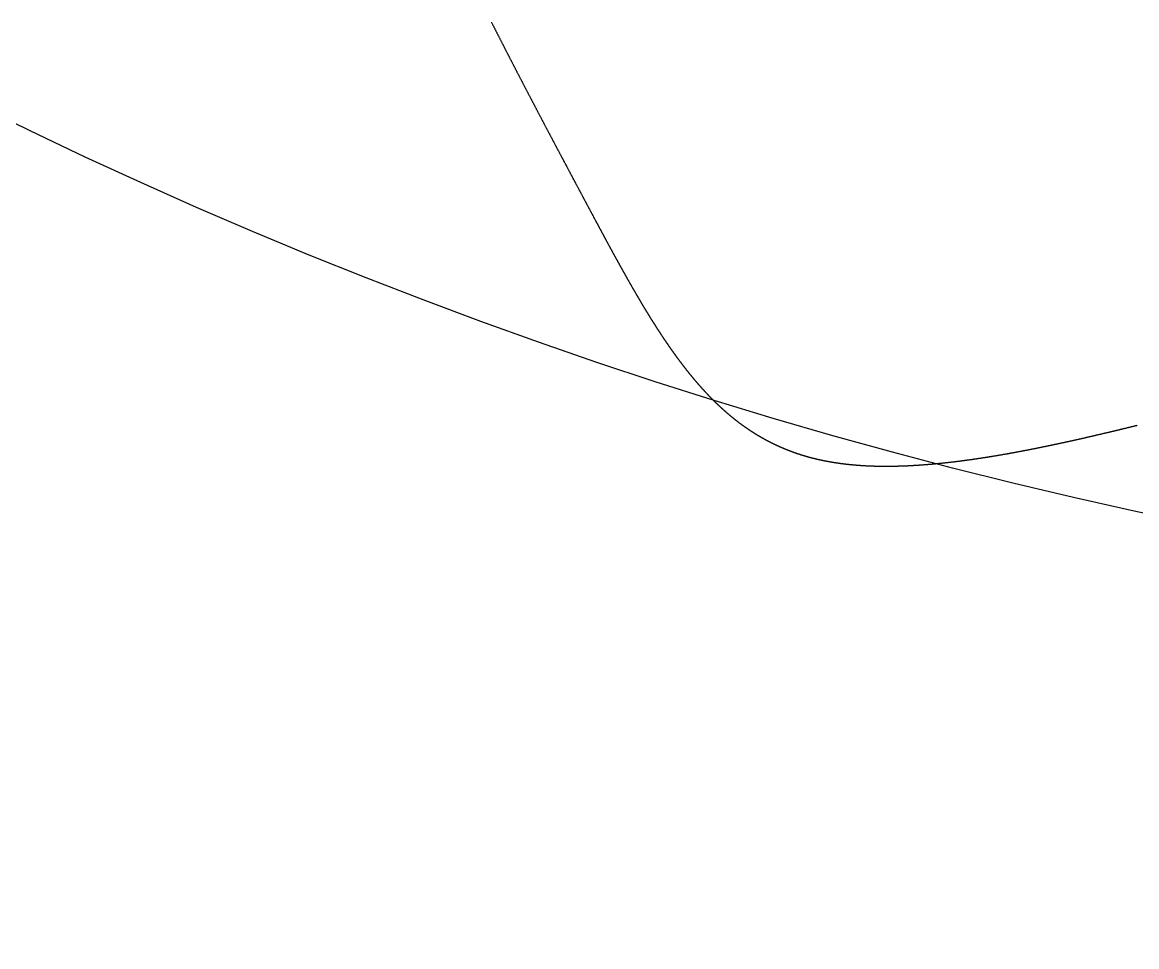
# Model space of a CAD drawing. Header units: millimetres. Extents: x 88 to 97873, y 32 to 55088.
# Drawn here: x 48696.64 to 48699.173, y 4950.111 to 4952.212 of the extents above; entities that cross this region are included whole.
import ezdxf

# ---------------------------------------------------------------- set-up
doc = ezdxf.new("R2010")
doc.units = ezdxf.units.MM
doc.header["$LTSCALE"] = 0.3

msp = doc.modelspace()

# ---------------------------------------------------------------- linework, layer by layer
msp.add_lwpolyline([(48697.7061, 4952.2121), (48697.7067, 4952.2109), (48697.7073, 4952.2098), (48697.7079, 4952.2087), (48697.7084, 4952.2075), (48697.709, 4952.2064), (48697.7096, 4952.2053), (48697.7102, 4952.2041), (48697.7107, 4952.203), (48697.7113, 4952.2019), (48697.7119, 4952.2007), (48697.7124, 4952.1996), (48697.713, 4952.1985), (48697.7136, 4952.1973), (48697.7142, 4952.1962), (48697.7147, 4952.1951), (48697.7153, 4952.194), (48697.7159, 4952.1928), (48697.7165, 4952.1917), (48697.717, 4952.1906), (48697.7176, 4952.1895), (48697.7182, 4952.1883), (48697.7187, 4952.1872), (48697.7193, 4952.1861), (48697.7199, 4952.1849), (48697.7205, 4952.1838), (48697.721, 4952.1827), (48697.7216, 4952.1816), (48697.7222, 4952.1805), (48697.7228, 4952.1793), (48697.7233, 4952.1782), (48697.7239, 4952.1771), (48697.7245, 4952.176), (48697.725, 4952.1748), (48697.7256, 4952.1737), (48697.7262, 4952.1726), (48697.7268, 4952.1715), (48697.7273, 4952.1704), (48697.7279, 4952.1692), (48697.7285, 4952.1681), (48697.7291, 4952.167), (48697.7296, 4952.1659), (48697.7302, 4952.1648), (48697.7308, 4952.1636), (48697.7313, 4952.1625), (48697.7319, 4952.1614), (48697.7325, 4952.1603), (48697.7331, 4952.1592), (48697.7336, 4952.1581), (48697.7342, 4952.157), (48697.7348, 4952.1558), (48697.7353, 4952.1547), (48697.7359, 4952.1536), (48697.7365, 4952.1525), (48697.737, 4952.1514), (48697.7376, 4952.1503), (48697.7382, 4952.1492), (48697.7388, 4952.148), (48697.7393, 4952.1469), (48697.7399, 4952.1458), (48697.7405, 4952.1447), (48697.741, 4952.1436), (48697.7416, 4952.1425), (48697.7422, 4952.1414), (48697.7428, 4952.1403), (48697.7433, 4952.1392), (48697.7439, 4952.1381), (48697.7445, 4952.1369), (48697.745, 4952.1358), (48697.7456, 4952.1347), (48697.7462, 4952.1336), (48697.7467, 4952.1325), (48697.7473, 4952.1314), (48697.7479, 4952.1303), (48697.7484, 4952.1292), (48697.749, 4952.1281), (48697.7496, 4952.127), (48697.7502, 4952.1259), (48697.7507, 4952.1248), (48697.7513, 4952.1237), (48697.7519, 4952.1226), (48697.7524, 4952.1215), (48697.753, 4952.1204), (48697.7536, 4952.1193), (48697.7541, 4952.1182), (48697.7547, 4952.1171), (48697.7553, 4952.116), (48697.7558, 4952.1149), (48697.7564, 4952.1138), (48697.757, 4952.1127), (48697.7575, 4952.1116), (48697.7581, 4952.1105), (48697.7587, 4952.1094), (48697.7592, 4952.1083), (48697.7598, 4952.1072), (48697.7604, 4952.1061), (48697.7609, 4952.105), (48697.7615, 4952.1039), (48697.7621, 4952.1028), (48697.7626, 4952.1017), (48697.7632, 4952.1006), (48697.7638, 4952.0995), (48697.7643, 4952.0984), (48697.7649, 4952.0973), (48697.7655, 4952.0962), (48697.766, 4952.0951), (48697.7666, 4952.0941), (48697.7672, 4952.093), (48697.7677, 4952.0919), (48697.7683, 4952.0908), (48697.7689, 4952.0897), (48697.7694, 4952.0886), (48697.77, 4952.0875), (48697.7706, 4952.0864), (48697.7711, 4952.0853), (48697.7717, 4952.0843), (48697.7723, 4952.0832), (48697.7728, 4952.0821), (48697.7734, 4952.081), (48697.774, 4952.0799), (48697.7745, 4952.0788), (48697.7751, 4952.0777), (48697.7757, 4952.0767), (48697.7762, 4952.0756), (48697.7768, 4952.0745), (48697.7773, 4952.0734), (48697.7779, 4952.0723), (48697.7785, 4952.0712), (48697.779, 4952.0702), (48697.7796, 4952.0691), (48697.7802, 4952.068), (48697.7807, 4952.0669), (48697.7813, 4952.0658), (48697.7818, 4952.0647), (48697.7824, 4952.0637), (48697.783, 4952.0626), (48697.7835, 4952.0615), (48697.7841, 4952.0604), (48697.7847, 4952.0594), (48697.7852, 4952.0583), (48697.7858, 4952.0572), (48697.7863, 4952.0561), (48697.7869, 4952.055), (48697.7875, 4952.054), (48697.788, 4952.0529), (48697.7886, 4952.0518), (48697.7892, 4952.0507), (48697.7897, 4952.0497), (48697.7903, 4952.0486), (48697.7908, 4952.0475), (48697.7914, 4952.0465), (48697.792, 4952.0454), (48697.7925, 4952.0443), (48697.7931, 4952.0432), (48697.7936, 4952.0422), (48697.7942, 4952.0411), (48697.7948, 4952.04), (48697.7953, 4952.039), (48697.7959, 4952.0379), (48697.7964, 4952.0368), (48697.797, 4952.0358), (48697.7975, 4952.0347), (48697.7981, 4952.0336), (48697.7987, 4952.0326), (48697.7992, 4952.0315), (48697.7998, 4952.0304), (48697.8003, 4952.0294), (48697.8009, 4952.0283), (48697.8015, 4952.0272), (48697.802, 4952.0262), (48697.8026, 4952.0251), (48697.8031, 4952.024), (48697.8037, 4952.023), (48697.8042, 4952.0219), (48697.8048, 4952.0209), (48697.8054, 4952.0198), (48697.8059, 4952.0187), (48697.8065, 4952.0177), (48697.807, 4952.0166), (48697.8076, 4952.0156), (48697.8081, 4952.0145), (48697.8087, 4952.0134), (48697.8092, 4952.0124), (48697.8098, 4952.0113), (48697.8104, 4952.0103), (48697.8109, 4952.0092), (48697.8115, 4952.0082), (48697.812, 4952.0071), (48697.8126, 4952.0061), (48697.8131, 4952.005), (48697.8137, 4952.0039), (48697.8142, 4952.0029), (48697.8148, 4952.0018), (48697.8153, 4952.0008), (48697.8159, 4951.9997), (48697.8164, 4951.9987), (48697.817, 4951.9976), (48697.8176, 4951.9966), (48697.8181, 4951.9955), (48697.8187, 4951.9945), (48697.8192, 4951.9934), (48697.8198, 4951.9924), (48697.8203, 4951.9913), (48697.8209, 4951.9903), (48697.8214, 4951.9892), (48697.822, 4951.9882), (48697.8225, 4951.9872), (48697.8231, 4951.9861), (48697.8236, 4951.9851), (48697.8242, 4951.984), (48697.8247, 4951.983), (48697.8253, 4951.9819), (48697.8258, 4951.9809), (48697.8264, 4951.9798), (48697.8269, 4951.9788), (48697.8275, 4951.9778), (48697.828, 4951.9767), (48697.8286, 4951.9757), (48697.8291, 4951.9746), (48697.8297, 4951.9736), (48697.8302, 4951.9726), (48697.8308, 4951.9715), (48697.8313, 4951.9705), (48697.8319, 4951.9694), (48697.8324, 4951.9684), (48697.833, 4951.9674), (48697.8335, 4951.9663), (48697.8341, 4951.9653), (48697.8346, 4951.9643), (48697.8351, 4951.9632), (48697.8357, 4951.9622), (48697.8362, 4951.9612), (48697.8368, 4951.9601), (48697.8373, 4951.9591), (48697.8379, 4951.9581), (48697.8384, 4951.957), (48697.839, 4951.956), (48697.8395, 4951.955), (48697.8401, 4951.9539), (48697.8406, 4951.9529), (48697.8411, 4951.9519), (48697.8417, 4951.9509), (48697.8422, 4951.9498), (48697.8428, 4951.9488), (48697.8433, 4951.9478), (48697.8439, 4951.9467), (48697.8444, 4951.9457), (48697.845, 4951.9447), (48697.8455, 4951.9437), (48697.846, 4951.9426), (48697.8466, 4951.9416), (48697.8471, 4951.9406), (48697.8477, 4951.9396), (48697.8482, 4951.9385), (48697.8487, 4951.9375), (48697.8493, 4951.9365), (48697.8498, 4951.9355), (48697.8504, 4951.9345), (48697.8509, 4951.9334), (48697.8515, 4951.9324), (48697.852, 4951.9314), (48697.8525, 4951.9304), (48697.8531, 4951.9294), (48697.8536, 4951.9284), (48697.8542, 4951.9273), (48697.8547, 4951.9263), (48697.8552, 4951.9253), (48697.8558, 4951.9243), (48697.8563, 4951.9233), (48697.8568, 4951.9223), (48697.8574, 4951.9212), (48697.8579, 4951.9202), (48697.8585, 4951.9192), (48697.859, 4951.9182), (48697.8595, 4951.9172), (48697.8601, 4951.9162), (48697.8606, 4951.9152), (48697.8611, 4951.9142), (48697.8617, 4951.9132), (48697.8622, 4951.9121), (48697.8627, 4951.9111), (48697.8633, 4951.9101), (48697.8638, 4951.9091), (48697.8644, 4951.9081), (48697.8649, 4951.9071), (48697.8654, 4951.9061), (48697.866, 4951.9051), (48697.8665, 4951.9041), (48697.867, 4951.9031), (48697.8676, 4951.9021), (48697.8681, 4951.9011), (48697.8686, 4951.9001), (48697.8692, 4951.8991), (48697.8697, 4951.8981), (48697.8702, 4951.8971), (48697.8708, 4951.8961), (48697.8713, 4951.8951), (48697.8718, 4951.8941), (48697.8723, 4951.8931), (48697.8729, 4951.8921), (48697.8734, 4951.8911), (48697.8739, 4951.8901), (48697.8745, 4951.8891), (48697.875, 4951.8881), (48697.8755, 4951.8871), (48697.8761, 4951.8861), (48697.8766, 4951.8851), (48697.8771, 4951.8841), (48697.8776, 4951.8831), (48697.8782, 4951.8821), (48697.8787, 4951.8811), (48697.8792, 4951.8801), (48697.8798, 4951.8791), (48697.8803, 4951.8782), (48697.8808, 4951.8772), (48697.8813, 4951.8762), (48697.8819, 4951.8752), (48697.8824, 4951.8742), (48697.8829, 4951.8732), (48697.8834, 4951.8722), (48697.884, 4951.8712), (48697.8845, 4951.8702), (48697.885, 4951.8693), (48697.8855, 4951.8683), (48697.8861, 4951.8673), (48697.8866, 4951.8663), (48697.8871, 4951.8653), (48697.8876, 4951.8643), (48697.8882, 4951.8634), (48697.8887, 4951.8624), (48697.8892, 4951.8614), (48697.8897, 4951.8604), (48697.8903, 4951.8594), (48697.8908, 4951.8584), (48697.8913, 4951.8575), (48697.8918, 4951.8565), (48697.8923, 4951.8555), (48697.8929, 4951.8545), (48697.8934, 4951.8536), (48697.8939, 4951.8526), (48697.8944, 4951.8516), (48697.8949, 4951.8506), (48697.8955, 4951.8497), (48697.896, 4951.8487), (48697.8965, 4951.8477), (48697.897, 4951.8467), (48697.8975, 4951.8458), (48697.8981, 4951.8448), (48697.8986, 4951.8438), (48697.8991, 4951.8428), (48697.8996, 4951.8419), (48697.9001, 4951.8409), (48697.9006, 4951.8399), (48697.9012, 4951.839), (48697.9017, 4951.838), (48697.9022, 4951.837), (48697.9027, 4951.8361), (48697.9032, 4951.8351), (48697.9037, 4951.8341), (48697.9043, 4951.8332), (48697.9048, 4951.8322), (48697.9053, 4951.8312), (48697.9058, 4951.8303), (48697.9063, 4951.8293), (48697.9068, 4951.8284), (48697.9073, 4951.8274), (48697.9078, 4951.8264), (48697.9084, 4951.8255), (48697.9089, 4951.8245), (48697.9094, 4951.8235), (48697.9099, 4951.8226), (48697.9104, 4951.8216), (48697.9109, 4951.8207), (48697.9114, 4951.8197), (48697.9119, 4951.8188), (48697.9124, 4951.8178), (48697.913, 4951.8168), (48697.9135, 4951.8159), (48697.914, 4951.8149), (48697.9145, 4951.814), (48697.915, 4951.813), (48697.9155, 4951.8121), (48697.916, 4951.8111), (48697.9165, 4951.8102), (48697.917, 4951.8092), (48697.9175, 4951.8083), (48697.918, 4951.8073), (48697.9185, 4951.8064), (48697.919, 4951.8054), (48697.9196, 4951.8045), (48697.9201, 4951.8035), (48697.9206, 4951.8026), (48697.9211, 4951.8016), (48697.9216, 4951.8007), (48697.9221, 4951.7998), (48697.9226, 4951.7988), (48697.9231, 4951.7979), (48697.9236, 4951.7969), (48697.9241, 4951.796), (48697.9246, 4951.795), (48697.9251, 4951.7941), (48697.9256, 4951.7932), (48697.9261, 4951.7922), (48697.9266, 4951.7913), (48697.9271, 4951.7903), (48697.9276, 4951.7894), (48697.9281, 4951.7885), (48697.9286, 4951.7875), (48697.9291, 4951.7866), (48697.9296, 4951.7856), (48697.9301, 4951.7847), (48697.9306, 4951.7838), (48697.9311, 4951.7828), (48697.9316, 4951.7819), (48697.9321, 4951.781), (48697.9326, 4951.78), (48697.9331, 4951.7791), (48697.9336, 4951.7782), (48697.9341, 4951.7773), (48697.9346, 4951.7763), (48697.9351, 4951.7754), (48697.9356, 4951.7745), (48697.9361, 4951.7735), (48697.9366, 4951.7726), (48697.9371, 4951.7717), (48697.9376, 4951.7708), (48697.9381, 4951.7698), (48697.9385, 4951.7689), (48697.939, 4951.768), (48697.9395, 4951.7671), (48697.94, 4951.7661), (48697.9405, 4951.7652), (48697.941, 4951.7643), (48697.9415, 4951.7634), (48697.942, 4951.7624), (48697.9425, 4951.7615), (48697.943, 4951.7606), (48697.9435, 4951.7597), (48697.944, 4951.7588), (48697.9445, 4951.7578), (48697.945, 4951.7569), (48697.9454, 4951.756), (48697.9459, 4951.7551), (48697.9464, 4951.7542), (48697.9469, 4951.7533), (48697.9474, 4951.7524), (48697.9479, 4951.7514), (48697.9484, 4951.7505), (48697.9489, 4951.7496), (48697.9494, 4951.7487), (48697.9499, 4951.7478), (48697.9503, 4951.7469), (48697.9508, 4951.746), (48697.9513, 4951.7451), (48697.9518, 4951.7441), (48697.9523, 4951.7432), (48697.9528, 4951.7423), (48697.9533, 4951.7414), (48697.9538, 4951.7405), (48697.9542, 4951.7396), (48697.9547, 4951.7387), (48697.9552, 4951.7378), (48697.9557, 4951.7369), (48697.9562, 4951.736), (48697.9567, 4951.7351), (48697.9572, 4951.7342), (48697.9576, 4951.7333), (48697.9581, 4951.7324), (48697.9586, 4951.7315), (48697.9591, 4951.7306), (48697.9596, 4951.7297), (48697.9601, 4951.7288), (48697.9605, 4951.7279), (48697.961, 4951.727), (48697.9615, 4951.7261), (48697.962, 4951.7252), (48697.9625, 4951.7243), (48697.963, 4951.7234), (48697.9634, 4951.7225), (48697.9639, 4951.7216), (48697.9644, 4951.7207), (48697.9649, 4951.7198), (48697.9654, 4951.719), (48697.9659, 4951.7181), (48697.9663, 4951.7172), (48697.9668, 4951.7163), (48697.9673, 4951.7154), (48697.9678, 4951.7145), (48697.9683, 4951.7136), (48697.9687, 4951.7127), (48697.9692, 4951.7118), (48697.9697, 4951.711), (48697.9702, 4951.7101), (48697.9707, 4951.7092), (48697.9711, 4951.7083), (48697.9716, 4951.7074), (48697.9721, 4951.7065), (48697.9726, 4951.7057), (48697.9731, 4951.7048), (48697.9735, 4951.7039), (48697.974, 4951.703), (48697.9745, 4951.7021), (48697.975, 4951.7013), (48697.9754, 4951.7004), (48697.9759, 4951.6995), (48697.9764, 4951.6986), (48697.9769, 4951.6977), (48697.9774, 4951.6969), (48697.9778, 4951.696), (48697.9783, 4951.6951), (48697.9788, 4951.6942), (48697.9793, 4951.6934), (48697.9797, 4951.6925), (48697.9802, 4951.6916), (48697.9807, 4951.6908), (48697.9812, 4951.6899), (48697.9816, 4951.689), (48697.9821, 4951.6881), (48697.9826, 4951.6873), (48697.9831, 4951.6864), (48697.9835, 4951.6855), (48697.984, 4951.6847), (48697.9845, 4951.6838), (48697.985, 4951.6829), (48697.9854, 4951.6821), (48697.9859, 4951.6812), (48697.9864, 4951.6803), (48697.9869, 4951.6795), (48697.9873, 4951.6786), (48697.9878, 4951.6778), (48697.9883, 4951.6769), (48697.9888, 4951.676), (48697.9892, 4951.6752), (48697.9897, 4951.6743), (48697.9902, 4951.6735), (48697.9906, 4951.6726), (48697.9911, 4951.6717), (48697.9916, 4951.6709), (48697.9921, 4951.67), (48697.9925, 4951.6692), (48697.993, 4951.6683), (48697.9935, 4951.6675), (48697.9939, 4951.6666), (48697.9944, 4951.6658), (48697.9949, 4951.6649), (48697.9954, 4951.6641), (48697.9958, 4951.6632), (48697.9963, 4951.6624), (48697.9968, 4951.6615), (48697.9972, 4951.6607), (48697.9977, 4951.6598), (48697.9982, 4951.659), (48697.9987, 4951.6581), (48697.9991, 4951.6573), (48697.9996, 4951.6564), (48698.0001, 4951.6556), (48698.0005, 4951.6547), (48698.001, 4951.6539), (48698.0015, 4951.653), (48698.0019, 4951.6522), (48698.0024, 4951.6514), (48698.0029, 4951.6505), (48698.0033, 4951.6497), (48698.0038, 4951.6488), (48698.0043, 4951.648), (48698.0048, 4951.6472), (48698.0052, 4951.6463), (48698.0057, 4951.6455), (48698.0062, 4951.6447), (48698.0066, 4951.6438), (48698.0071, 4951.643), (48698.0076, 4951.6421), (48698.008, 4951.6413), (48698.0085, 4951.6405), (48698.009, 4951.6397), (48698.0094, 4951.6388), (48698.0099, 4951.638), (48698.0104, 4951.6372), (48698.0108, 4951.6363), (48698.0113, 4951.6355), (48698.0118, 4951.6347), (48698.0122, 4951.6338), (48698.0127, 4951.633), (48698.0132, 4951.6322), (48698.0136, 4951.6314), (48698.0141, 4951.6305), (48698.0146, 4951.6297), (48698.015, 4951.6289), (48698.0155, 4951.6281), (48698.016, 4951.6272), (48698.0164, 4951.6264), (48698.0169, 4951.6256), (48698.0174, 4951.6248), (48698.0178, 4951.624), (48698.0183, 4951.6231), (48698.0188, 4951.6223), (48698.0192, 4951.6215), (48698.0197, 4951.6207), (48698.0202, 4951.6199), (48698.0206, 4951.6191), (48698.0211, 4951.6182), (48698.0216, 4951.6174), (48698.022, 4951.6166), (48698.0225, 4951.6158), (48698.023, 4951.615), (48698.0234, 4951.6142), (48698.0239, 4951.6134), (48698.0243, 4951.6126), (48698.0248, 4951.6117), (48698.0253, 4951.6109), (48698.0257, 4951.6101), (48698.0262, 4951.6093), (48698.0267, 4951.6085), (48698.0271, 4951.6077), (48698.0276, 4951.6069), (48698.0281, 4951.6061), (48698.0285, 4951.6053), (48698.029, 4951.6045), (48698.0295, 4951.6037), (48698.0299, 4951.6029), (48698.0304, 4951.6021), (48698.0308, 4951.6013), (48698.0313, 4951.6005), (48698.0318, 4951.5997), (48698.0322, 4951.5989), (48698.0327, 4951.5981), (48698.0332, 4951.5973), (48698.0336, 4951.5965), (48698.0341, 4951.5957), (48698.0346, 4951.5949), (48698.035, 4951.5941), (48698.0355, 4951.5933), (48698.0359, 4951.5925), (48698.0364, 4951.5917), (48698.0369, 4951.5909), (48698.0373, 4951.5901), (48698.0378, 4951.5893), (48698.0383, 4951.5886), (48698.0387, 4951.5878), (48698.0392, 4951.587), (48698.0397, 4951.5862), (48698.0401, 4951.5854), (48698.0406, 4951.5846), (48698.041, 4951.5838), (48698.0415, 4951.583), (48698.042, 4951.5823), (48698.0424, 4951.5815), (48698.0429, 4951.5807), (48698.0434, 4951.5799), (48698.0438, 4951.5791), (48698.0443, 4951.5783), (48698.0447, 4951.5776), (48698.0452, 4951.5768), (48698.0457, 4951.576), (48698.0461, 4951.5752), (48698.0466, 4951.5745), (48698.0471, 4951.5737), (48698.0475, 4951.5729), (48698.048, 4951.5721), (48698.0484, 4951.5713), (48698.0489, 4951.5706), (48698.0494, 4951.5698), (48698.0498, 4951.569), (48698.0503, 4951.5683), (48698.0508, 4951.5675), (48698.0512, 4951.5667), (48698.0517, 4951.5659), (48698.0521, 4951.5652), (48698.0526, 4951.5644), (48698.0531, 4951.5636), (48698.0535, 4951.5629), (48698.054, 4951.5621), (48698.0545, 4951.5613), (48698.0549, 4951.5606), (48698.0554, 4951.5598), (48698.0559, 4951.559), (48698.0563, 4951.5583), (48698.0568, 4951.5575), (48698.0572, 4951.5568), (48698.0577, 4951.556), (48698.0582, 4951.5552), (48698.0586, 4951.5545), (48698.0591, 4951.5537), (48698.0596, 4951.553), (48698.06, 4951.5522), (48698.0605, 4951.5514), (48698.0609, 4951.5507), (48698.0614, 4951.5499), (48698.0619, 4951.5492), (48698.0623, 4951.5484), (48698.0628, 4951.5477), (48698.0633, 4951.5469), (48698.0637, 4951.5462), (48698.0642, 4951.5454), (48698.0646, 4951.5447), (48698.0651, 4951.5439), (48698.0656, 4951.5432), (48698.066, 4951.5424), (48698.0665, 4951.5417), (48698.067, 4951.5409), (48698.0674, 4951.5402), (48698.0679, 4951.5394), (48698.0684, 4951.5387), (48698.0688, 4951.5379), (48698.0693, 4951.5372), (48698.0697, 4951.5365), (48698.0702, 4951.5357), (48698.0707, 4951.535), (48698.0711, 4951.5342), (48698.0716, 4951.5335), (48698.0721, 4951.5328), (48698.0725, 4951.532), (48698.073, 4951.5313), (48698.0735, 4951.5305), (48698.0739, 4951.5298), (48698.0744, 4951.5291), (48698.0748, 4951.5283), (48698.0753, 4951.5276), (48698.0758, 4951.5269), (48698.0762, 4951.5261), (48698.0767, 4951.5254), (48698.0772, 4951.5247), (48698.0776, 4951.5239), (48698.0781, 4951.5232), (48698.0786, 4951.5225), (48698.079, 4951.5218), (48698.0795, 4951.521), (48698.08, 4951.5203), (48698.0804, 4951.5196), (48698.0809, 4951.5189), (48698.0813, 4951.5181), (48698.0818, 4951.5174), (48698.0823, 4951.5167), (48698.0827, 4951.516), (48698.0832, 4951.5152), (48698.0837, 4951.5145), (48698.0841, 4951.5138), (48698.0846, 4951.5131), (48698.0851, 4951.5124), (48698.0855, 4951.5116), (48698.086, 4951.5109), (48698.0865, 4951.5102), (48698.0869, 4951.5095), (48698.0874, 4951.5088), (48698.0879, 4951.5081), (48698.0883, 4951.5074), (48698.0888, 4951.5066), (48698.0893, 4951.5059), (48698.0897, 4951.5052), (48698.0902, 4951.5045), (48698.0907, 4951.5038), (48698.0911, 4951.5031), (48698.0916, 4951.5024), (48698.0921, 4951.5017), (48698.0925, 4951.501), (48698.093, 4951.5003), (48698.0935, 4951.4995), (48698.0939, 4951.4988), (48698.0944, 4951.4981), (48698.0949, 4951.4974), (48698.0953, 4951.4967), (48698.0958, 4951.496), (48698.0963, 4951.4953), (48698.0967, 4951.4946), (48698.0972, 4951.4939), (48698.0977, 4951.4932), (48698.0981, 4951.4925), (48698.0986, 4951.4918), (48698.0991, 4951.4911), (48698.0995, 4951.4904), (48698.1, 4951.4897), (48698.1005, 4951.4891), (48698.101, 4951.4884), (48698.1014, 4951.4877), (48698.1019, 4951.487), (48698.1024, 4951.4863), (48698.1028, 4951.4856), (48698.1033, 4951.4849), (48698.1038, 4951.4842), (48698.1042, 4951.4835), (48698.1047, 4951.4828), (48698.1052, 4951.4821), (48698.1056, 4951.4815), (48698.1061, 4951.4808), (48698.1066, 4951.4801), (48698.1071, 4951.4794), (48698.1075, 4951.4787), (48698.108, 4951.478), (48698.1085, 4951.4774), (48698.1089, 4951.4767), (48698.1094, 4951.476), (48698.1099, 4951.4753), (48698.1104, 4951.4746), (48698.1108, 4951.474), (48698.1113, 4951.4733), (48698.1118, 4951.4726), (48698.1122, 4951.4719), (48698.1127, 4951.4713), (48698.1132, 4951.4706), (48698.1137, 4951.4699), (48698.1141, 4951.4692), (48698.1146, 4951.4686), (48698.1151, 4951.4679), (48698.1155, 4951.4672), (48698.116, 4951.4666), (48698.1165, 4951.4659), (48698.117, 4951.4652), (48698.1174, 4951.4645), (48698.1179, 4951.4639), (48698.1184, 4951.4632), (48698.1189, 4951.4625), (48698.1193, 4951.4619), (48698.1198, 4951.4612), (48698.1203, 4951.4606), (48698.1208, 4951.4599), (48698.1212, 4951.4592), (48698.1217, 4951.4586), (48698.1222, 4951.4579), (48698.1227, 4951.4573), (48698.1231, 4951.4566), (48698.1236, 4951.4559), (48698.1241, 4951.4553), (48698.1246, 4951.4546), (48698.125, 4951.454), (48698.1255, 4951.4533), (48698.126, 4951.4527), (48698.1265, 4951.452), (48698.1269, 4951.4514), (48698.1274, 4951.4507), (48698.1279, 4951.45), (48698.1284, 4951.4494), (48698.1288, 4951.4487), (48698.1293, 4951.4481), (48698.1298, 4951.4475), (48698.1303, 4951.4468), (48698.1308, 4951.4462), (48698.1312, 4951.4455), (48698.1317, 4951.4449), (48698.1322, 4951.4442), (48698.1327, 4951.4436), (48698.1332, 4951.4429), (48698.1336, 4951.4423), (48698.1341, 4951.4417), (48698.1346, 4951.441), (48698.1351, 4951.4404), (48698.1356, 4951.4397), (48698.136, 4951.4391), (48698.1365, 4951.4385), (48698.137, 4951.4378), (48698.1375, 4951.4372), (48698.138, 4951.4366), (48698.1384, 4951.4359), (48698.1389, 4951.4353), (48698.1394, 4951.4347), (48698.1399, 4951.434), (48698.1404, 4951.4334), (48698.1408, 4951.4328), (48698.1413, 4951.4321), (48698.1418, 4951.4315), (48698.1423, 4951.4309), (48698.1428, 4951.4302), (48698.1433, 4951.4296), (48698.1437, 4951.429), (48698.1442, 4951.4284), (48698.1447, 4951.4277), (48698.1452, 4951.4271), (48698.1457, 4951.4265), (48698.1462, 4951.4259), (48698.1466, 4951.4253), (48698.1471, 4951.4246), (48698.1476, 4951.424), (48698.1481, 4951.4234), (48698.1486, 4951.4228), (48698.1491, 4951.4222), (48698.1496, 4951.4215), (48698.1501, 4951.4209), (48698.1505, 4951.4203), (48698.151, 4951.4197), (48698.1515, 4951.4191), (48698.152, 4951.4185), (48698.1525, 4951.4179), (48698.153, 4951.4173), (48698.1535, 4951.4166), (48698.1539, 4951.416), (48698.1544, 4951.4154), (48698.1549, 4951.4148), (48698.1554, 4951.4142), (48698.1559, 4951.4136), (48698.1564, 4951.413), (48698.1569, 4951.4124), (48698.1574, 4951.4118), (48698.1579, 4951.4112), (48698.1584, 4951.4106), (48698.1588, 4951.41), (48698.1593, 4951.4094), (48698.1598, 4951.4088), (48698.1603, 4951.4082), (48698.1608, 4951.4076), (48698.1613, 4951.407), (48698.1618, 4951.4064), (48698.1623, 4951.4058), (48698.1628, 4951.4052), (48698.1633, 4951.4046), (48698.1638, 4951.404), (48698.1643, 4951.4034), (48698.1648, 4951.4028), (48698.1652, 4951.4022), (48698.1657, 4951.4017), (48698.1662, 4951.4011), (48698.1667, 4951.4005), (48698.1672, 4951.3999), (48698.1677, 4951.3993), (48698.1682, 4951.3987), (48698.1687, 4951.3981), (48698.1692, 4951.3975), (48698.1697, 4951.397), (48698.1702, 4951.3964), (48698.1707, 4951.3958), (48698.1712, 4951.3952), (48698.1717, 4951.3946), (48698.1722, 4951.394), (48698.1727, 4951.3935), (48698.1732, 4951.3929), (48698.1737, 4951.3923), (48698.1742, 4951.3917), (48698.1747, 4951.3912), (48698.1752, 4951.3906), (48698.1757, 4951.39), (48698.1762, 4951.3894), (48698.1767, 4951.3889), (48698.1772, 4951.3883), (48698.1777, 4951.3877), (48698.1782, 4951.3872), (48698.1787, 4951.3866), (48698.1792, 4951.386), (48698.1797, 4951.3854), (48698.1802, 4951.3849), (48698.1807, 4951.3843), (48698.1812, 4951.3837), (48698.1817, 4951.3832), (48698.1822, 4951.3826), (48698.1827, 4951.3821), (48698.1832, 4951.3815), (48698.1837, 4951.3809), (48698.1842, 4951.3804), (48698.1847, 4951.3798), (48698.1852, 4951.3793), (48698.1857, 4951.3787), (48698.1862, 4951.3781), (48698.1868, 4951.3776), (48698.1873, 4951.377), (48698.1878, 4951.3765), (48698.1883, 4951.3759), (48698.1888, 4951.3754), (48698.1893, 4951.3748), (48698.1898, 4951.3743), (48698.1903, 4951.3737), (48698.1908, 4951.3732), (48698.1913, 4951.3726), (48698.1918, 4951.3721), (48698.1923, 4951.3715), (48698.1929, 4951.371), (48698.1934, 4951.3704), (48698.1939, 4951.3699), (48698.1944, 4951.3693), (48698.1949, 4951.3688), (48698.1954, 4951.3682), (48698.1959, 4951.3677), (48698.1964, 4951.3672), (48698.1969, 4951.3666), (48698.1975, 4951.3661), (48698.198, 4951.3655), (48698.1985, 4951.365), (48698.199, 4951.3645), (48698.1995, 4951.3639), (48698.2, 4951.3634), (48698.2005, 4951.3629), (48698.2011, 4951.3623), (48698.2016, 4951.3618), (48698.2021, 4951.3613), (48698.2026, 4951.3607), (48698.2031, 4951.3602), (48698.2036, 4951.3597), (48698.2042, 4951.3591), (48698.2047, 4951.3586), (48698.2052, 4951.3581), (48698.2057, 4951.3576), (48698.2062, 4951.357), (48698.2068, 4951.3565), (48698.2073, 4951.356), (48698.2078, 4951.3555), (48698.2083, 4951.3549), (48698.2088, 4951.3544), (48698.2094, 4951.3539), (48698.2099, 4951.3534), (48698.2104, 4951.3529), (48698.2109, 4951.3523), (48698.2114, 4951.3518), (48698.212, 4951.3513), (48698.2125, 4951.3508), (48698.213, 4951.3503), (48698.2135, 4951.3498), (48698.2141, 4951.3492), (48698.2146, 4951.3487), (48698.2151, 4951.3482), (48698.2156, 4951.3477), (48698.2162, 4951.3472), (48698.2167, 4951.3467), (48698.2172, 4951.3462), (48698.2177, 4951.3457), (48698.2183, 4951.3452), (48698.2188, 4951.3447), (48698.2193, 4951.3442), (48698.2199, 4951.3437), (48698.2204, 4951.3432), (48698.2209, 4951.3427), (48698.2214, 4951.3422), (48698.222, 4951.3417), (48698.2225, 4951.3412), (48698.223, 4951.3407), (48698.2236, 4951.3402), (48698.2241, 4951.3397), (48698.2246, 4951.3392), (48698.2252, 4951.3387), (48698.2257, 4951.3382), (48698.2262, 4951.3377), (48698.2268, 4951.3372), (48698.2273, 4951.3367), (48698.2278, 4951.3362), (48698.2284, 4951.3357), (48698.2289, 4951.3352), (48698.2294, 4951.3347), (48698.23, 4951.3342), (48698.2305, 4951.3338), (48698.231, 4951.3333), (48698.2316, 4951.3328), (48698.2321, 4951.3323), (48698.2327, 4951.3318), (48698.2332, 4951.3313), (48698.2337, 4951.3309), (48698.2343, 4951.3304), (48698.2348, 4951.3299), (48698.2353, 4951.3294), (48698.2359, 4951.3289), (48698.2364, 4951.3285), (48698.237, 4951.328), (48698.2375, 4951.3275), (48698.2381, 4951.327), (48698.2386, 4951.3266), (48698.2391, 4951.3261), (48698.2397, 4951.3256), (48698.2402, 4951.3251), (48698.2408, 4951.3247), (48698.2413, 4951.3242), (48698.2419, 4951.3237), (48698.2424, 4951.3233), (48698.243, 4951.3228), (48698.2435, 4951.3223), (48698.244, 4951.3219), (48698.2446, 4951.3214), (48698.2451, 4951.3209), (48698.2457, 4951.3205), (48698.2462, 4951.32), (48698.2468, 4951.3195), (48698.2473, 4951.3191), (48698.2479, 4951.3186), (48698.2484, 4951.3182), (48698.249, 4951.3177), (48698.2495, 4951.3172), (48698.2501, 4951.3168), (48698.2506, 4951.3163), (48698.2512, 4951.3159), (48698.2517, 4951.3154), (48698.2523, 4951.315), (48698.2529, 4951.3145), (48698.2534, 4951.3141), (48698.254, 4951.3136), (48698.2545, 4951.3132), (48698.2551, 4951.3127), (48698.2556, 4951.3123), (48698.2562, 4951.3118), (48698.2567, 4951.3114), (48698.2573, 4951.3109), (48698.2579, 4951.3105), (48698.2584, 4951.31), (48698.259, 4951.3096), (48698.2595, 4951.3092), (48698.2601, 4951.3087), (48698.2607, 4951.3083), (48698.2612, 4951.3078), (48698.2618, 4951.3074), (48698.2623, 4951.307), (48698.2629, 4951.3065), (48698.2635, 4951.3061), (48698.264, 4951.3057), (48698.2646, 4951.3052), (48698.2651, 4951.3048), (48698.2657, 4951.3044), (48698.2663, 4951.3039), (48698.2668, 4951.3035), (48698.2674, 4951.3031), (48698.268, 4951.3026), (48698.2685, 4951.3022), (48698.2691, 4951.3018), (48698.2697, 4951.3014), (48698.2702, 4951.3009), (48698.2708, 4951.3005), (48698.2714, 4951.3001), (48698.272, 4951.2997), (48698.2725, 4951.2992), (48698.2731, 4951.2988), (48698.2737, 4951.2984), (48698.2742, 4951.298), (48698.2748, 4951.2976), (48698.2754, 4951.2971), (48698.276, 4951.2967), (48698.2765, 4951.2963), (48698.2771, 4951.2959), (48698.2777, 4951.2955), (48698.2782, 4951.2951), (48698.2788, 4951.2947), (48698.2794, 4951.2942), (48698.28, 4951.2938), (48698.2806, 4951.2934), (48698.2811, 4951.293), (48698.2817, 4951.2926), (48698.2823, 4951.2922), (48698.2829, 4951.2918), (48698.2834, 4951.2914), (48698.284, 4951.291), (48698.2846, 4951.2906), (48698.2852, 4951.2902), (48698.2858, 4951.2898), (48698.2863, 4951.2894), (48698.2869, 4951.289), (48698.2875, 4951.2886), (48698.2881, 4951.2882), (48698.2887, 4951.2878), (48698.2893, 4951.2874), (48698.2899, 4951.287), (48698.2904, 4951.2866), (48698.291, 4951.2862), (48698.2916, 4951.2858), (48698.2922, 4951.2854), (48698.2928, 4951.285), (48698.2934, 4951.2846), (48698.294, 4951.2842), (48698.2946, 4951.2839), (48698.2951, 4951.2835), (48698.2957, 4951.2831), (48698.2963, 4951.2827), (48698.2969, 4951.2823), (48698.2975, 4951.2819), (48698.2981, 4951.2815), (48698.2987, 4951.2812), (48698.2993, 4951.2808), (48698.2999, 4951.2804), (48698.3005, 4951.28), (48698.3011, 4951.2796), (48698.3017, 4951.2793), (48698.3023, 4951.2789), (48698.3029, 4951.2785), (48698.3035, 4951.2781), (48698.3041, 4951.2778), (48698.3047, 4951.2774), (48698.3053, 4951.277), (48698.3058, 4951.2767), (48698.3064, 4951.2763), (48698.3071, 4951.2759), (48698.3077, 4951.2755), (48698.3083, 4951.2752), (48698.3089, 4951.2748), (48698.3095, 4951.2744), (48698.3101, 4951.2741), (48698.3107, 4951.2737), (48698.3113, 4951.2734), (48698.3119, 4951.273), (48698.3125, 4951.2726), (48698.3131, 4951.2723), (48698.3137, 4951.2719), (48698.3143, 4951.2715), (48698.3149, 4951.2712), (48698.3155, 4951.2708), (48698.3161, 4951.2705), (48698.3167, 4951.2701), (48698.3173, 4951.2698), (48698.318, 4951.2694), (48698.3186, 4951.2691), (48698.3192, 4951.2687), (48698.3198, 4951.2684), (48698.3204, 4951.268), (48698.321, 4951.2677), (48698.3216, 4951.2673), (48698.3222, 4951.267), (48698.3229, 4951.2666), (48698.3235, 4951.2663), (48698.3241, 4951.2659), (48698.3247, 4951.2656), (48698.3253, 4951.2652), (48698.3259, 4951.2649), (48698.3266, 4951.2646), (48698.3272, 4951.2642), (48698.3278, 4951.2639), (48698.3284, 4951.2635), (48698.329, 4951.2632), (48698.3297, 4951.2629), (48698.3303, 4951.2625), (48698.3309, 4951.2622), (48698.3315, 4951.2619), (48698.3322, 4951.2615), (48698.3328, 4951.2612), (48698.3334, 4951.2609), (48698.334, 4951.2605), (48698.3347, 4951.2602), (48698.3353, 4951.2599), (48698.3359, 4951.2596), (48698.3365, 4951.2592), (48698.3372, 4951.2589), (48698.3378, 4951.2586), (48698.3384, 4951.2583), (48698.3391, 4951.2579), (48698.3397, 4951.2576), (48698.3403, 4951.2573), (48698.341, 4951.257), (48698.3416, 4951.2567), (48698.3422, 4951.2563), (48698.3429, 4951.256), (48698.3435, 4951.2557), (48698.3441, 4951.2554), (48698.3448, 4951.2551), (48698.3454, 4951.2548), (48698.346, 4951.2545), (48698.3467, 4951.2541), (48698.3473, 4951.2538), (48698.348, 4951.2535), (48698.3486, 4951.2532), (48698.3492, 4951.2529), (48698.3499, 4951.2526), (48698.3505, 4951.2523), (48698.3512, 4951.252), (48698.3518, 4951.2517), (48698.3525, 4951.2514), (48698.3531, 4951.2511), (48698.3537, 4951.2508), (48698.3544, 4951.2505), (48698.355, 4951.2502), (48698.3557, 4951.2499), (48698.3563, 4951.2496), (48698.357, 4951.2493), (48698.3576, 4951.249), (48698.3583, 4951.2487), (48698.3589, 4951.2484), (48698.3596, 4951.2481), (48698.3602, 4951.2478), (48698.3609, 4951.2475), (48698.3615, 4951.2472), (48698.3622, 4951.247), (48698.3628, 4951.2467), (48698.3635, 4951.2464), (48698.3642, 4951.2461), (48698.3648, 4951.2458), (48698.3655, 4951.2455), (48698.3661, 4951.2452), (48698.3668, 4951.245), (48698.3674, 4951.2447), (48698.3681, 4951.2444), (48698.3688, 4951.2441), (48698.3694, 4951.2438), (48698.3701, 4951.2436), (48698.3707, 4951.2433), (48698.3714, 4951.243), (48698.3721, 4951.2427), (48698.3727, 4951.2425), (48698.3734, 4951.2422), (48698.3741, 4951.2419), (48698.3747, 4951.2416), (48698.3754, 4951.2414), (48698.3761, 4951.2411), (48698.3767, 4951.2408), (48698.3774, 4951.2406), (48698.3781, 4951.2403), (48698.3787, 4951.24), (48698.3794, 4951.2398), (48698.3801, 4951.2395), (48698.3808, 4951.2392), (48698.3814, 4951.239), (48698.3821, 4951.2387), (48698.3828, 4951.2385), (48698.3834, 4951.2382), (48698.3841, 4951.2379), (48698.3848, 4951.2377), (48698.3855, 4951.2374), (48698.3862, 4951.2372), (48698.3868, 4951.2369), (48698.3875, 4951.2367), (48698.3882, 4951.2364), (48698.3889, 4951.2362), (48698.3896, 4951.2359), (48698.3902, 4951.2357), (48698.3909, 4951.2354), (48698.3916, 4951.2352), (48698.3923, 4951.2349), (48698.393, 4951.2347), (48698.3937, 4951.2344), (48698.3943, 4951.2342), (48698.395, 4951.2339), (48698.3957, 4951.2337), (48698.3964, 4951.2335), (48698.3971, 4951.2332), (48698.3978, 4951.233), (48698.3985, 4951.2328), (48698.3992, 4951.2325), (48698.3998, 4951.2323), (48698.4005, 4951.232), (48698.4012, 4951.2318), (48698.4019, 4951.2316), (48698.4026, 4951.2313), (48698.4033, 4951.2311), (48698.404, 4951.2309), (48698.4047, 4951.2307), (48698.4054, 4951.2304), (48698.4061, 4951.2302), (48698.4068, 4951.23), (48698.4075, 4951.2297), (48698.4082, 4951.2295), (48698.4089, 4951.2293), (48698.4096, 4951.2291), (48698.4103, 4951.2289), (48698.411, 4951.2286), (48698.4117, 4951.2284), (48698.4124, 4951.2282), (48698.4131, 4951.228), (48698.4138, 4951.2278), (48698.4145, 4951.2275), (48698.4152, 4951.2273), (48698.4159, 4951.2271), (48698.4167, 4951.2269), (48698.4174, 4951.2267), (48698.4181, 4951.2265), (48698.4188, 4951.2263), (48698.4195, 4951.2261), (48698.4202, 4951.2258), (48698.4209, 4951.2256), (48698.4216, 4951.2254), (48698.4224, 4951.2252), (48698.4231, 4951.225), (48698.4238, 4951.2248), (48698.4245, 4951.2246), (48698.4252, 4951.2244), (48698.4259, 4951.2242), (48698.4267, 4951.224), (48698.4274, 4951.2238), (48698.4281, 4951.2236), (48698.4288, 4951.2234), (48698.4295, 4951.2232), (48698.4303, 4951.223), (48698.431, 4951.2228), (48698.4317, 4951.2226), (48698.4324, 4951.2225), (48698.4332, 4951.2223), (48698.4339, 4951.2221), (48698.4346, 4951.2219), (48698.4353, 4951.2217), (48698.4361, 4951.2215), (48698.4368, 4951.2213), (48698.4375, 4951.2211), (48698.4383, 4951.221), (48698.439, 4951.2208), (48698.4397, 4951.2206), (48698.4405, 4951.2204), (48698.4412, 4951.2202), (48698.4419, 4951.2201), (48698.4427, 4951.2199), (48698.4434, 4951.2197), (48698.4441, 4951.2195), (48698.4449, 4951.2193), (48698.4456, 4951.2192), (48698.4464, 4951.219), (48698.4471, 4951.2188), (48698.4478, 4951.2187), (48698.4486, 4951.2185), (48698.4493, 4951.2183), (48698.4501, 4951.2182), (48698.4508, 4951.218), (48698.4516, 4951.2178), (48698.4523, 4951.2177), (48698.4531, 4951.2175), (48698.4538, 4951.2173), (48698.4546, 4951.2172), (48698.4553, 4951.217), (48698.4561, 4951.2168), (48698.4568, 4951.2167), (48698.4576, 4951.2165), (48698.4583, 4951.2164), (48698.4591, 4951.2162), (48698.4598, 4951.2161), (48698.4606, 4951.2159), (48698.4613, 4951.2157), (48698.4621, 4951.2156), (48698.4628, 4951.2154), (48698.4636, 4951.2153), (48698.4644, 4951.2151), (48698.4651, 4951.215), (48698.4659, 4951.2148), (48698.4666, 4951.2147), (48698.4674, 4951.2146), (48698.4682, 4951.2144), (48698.4689, 4951.2143), (48698.4697, 4951.2141), (48698.4705, 4951.214), (48698.4712, 4951.2138), (48698.472, 4951.2137), (48698.4728, 4951.2136), (48698.4735, 4951.2134), (48698.4743, 4951.2133), (48698.4751, 4951.2131), (48698.4758, 4951.213), (48698.4766, 4951.2129), (48698.4774, 4951.2127), (48698.4781, 4951.2126), (48698.4789, 4951.2125), (48698.4797, 4951.2124), (48698.4805, 4951.2122), (48698.4812, 4951.2121), (48698.482, 4951.212), (48698.4828, 4951.2118), (48698.4836, 4951.2117), (48698.4844, 4951.2116), (48698.4851, 4951.2115), (48698.4859, 4951.2113), (48698.4867, 4951.2112), (48698.4875, 4951.2111), (48698.4883, 4951.211), (48698.489, 4951.2109), (48698.4898, 4951.2107), (48698.4906, 4951.2106), (48698.4914, 4951.2105), (48698.4922, 4951.2104), (48698.493, 4951.2103), (48698.4938, 4951.2102), (48698.4946, 4951.2101), (48698.4953, 4951.2099), (48698.4961, 4951.2098), (48698.4969, 4951.2097), (48698.4977, 4951.2096), (48698.4985, 4951.2095), (48698.4993, 4951.2094), (48698.5001, 4951.2093), (48698.5009, 4951.2092), (48698.5017, 4951.2091), (48698.5025, 4951.209), (48698.5033, 4951.2089), (48698.5041, 4951.2088), (48698.5049, 4951.2087), (48698.5057, 4951.2086), (48698.5065, 4951.2085), (48698.5073, 4951.2084), (48698.5081, 4951.2083), (48698.5089, 4951.2082), (48698.5097, 4951.2081), (48698.5105, 4951.208), (48698.5113, 4951.2079), (48698.5121, 4951.2078), (48698.5129, 4951.2077), (48698.5137, 4951.2076), (48698.5145, 4951.2075), (48698.5153, 4951.2074), (48698.5161, 4951.2074), (48698.5169, 4951.2073), (48698.5178, 4951.2072), (48698.5186, 4951.2071), (48698.5194, 4951.207), (48698.5202, 4951.2069), (48698.521, 4951.2069), (48698.5218, 4951.2068), (48698.5226, 4951.2067), (48698.5234, 4951.2066), (48698.5243, 4951.2065), (48698.5251, 4951.2065), (48698.5259, 4951.2064), (48698.5267, 4951.2063), (48698.5275, 4951.2062), (48698.5284, 4951.2062), (48698.5292, 4951.2061), (48698.53, 4951.206), (48698.5308, 4951.2059), (48698.5316, 4951.2059), (48698.5325, 4951.2058), (48698.5333, 4951.2057), (48698.5341, 4951.2057), (48698.5349, 4951.2056), (48698.5358, 4951.2055), (48698.5366, 4951.2055), (48698.5374, 4951.2054), (48698.5383, 4951.2053), (48698.5391, 4951.2053), (48698.5399, 4951.2052), (48698.5408, 4951.2051), (48698.5416, 4951.2051), (48698.5424, 4951.205), (48698.5432, 4951.205), (48698.5441, 4951.2049), (48698.5449, 4951.2048), (48698.5458, 4951.2048), (48698.5466, 4951.2047), (48698.5474, 4951.2047), (48698.5483, 4951.2046), (48698.5491, 4951.2046), (48698.5499, 4951.2045), (48698.5508, 4951.2045), (48698.5516, 4951.2044), (48698.5525, 4951.2044), (48698.5533, 4951.2043), (48698.5542, 4951.2043), (48698.555, 4951.2042), (48698.5558, 4951.2042), (48698.5567, 4951.2041), (48698.5575, 4951.2041), (48698.5584, 4951.2041), (48698.5592, 4951.204), (48698.5601, 4951.204), (48698.5609, 4951.2039), (48698.5618, 4951.2039), (48698.5626, 4951.2039), (48698.5635, 4951.2038), (48698.5643, 4951.2038), (48698.5652, 4951.2037), (48698.566, 4951.2037), (48698.5669, 4951.2037), (48698.5677, 4951.2036), (48698.5686, 4951.2036), (48698.5694, 4951.2036), (48698.5703, 4951.2035), (48698.5712, 4951.2035), (48698.572, 4951.2035), (48698.5729, 4951.2035), (48698.5737, 4951.2034), (48698.5746, 4951.2034), (48698.5755, 4951.2034), (48698.5763, 4951.2033), (48698.5772, 4951.2033), (48698.578, 4951.2033), (48698.5789, 4951.2033), (48698.5798, 4951.2033), (48698.5806, 4951.2032), (48698.5815, 4951.2032), (48698.5824, 4951.2032), (48698.5832, 4951.2032), (48698.5841, 4951.2032), (48698.585, 4951.2031), (48698.5858, 4951.2031), (48698.5867, 4951.2031), (48698.5876, 4951.2031), (48698.5885, 4951.2031), (48698.5893, 4951.2031), (48698.5902, 4951.2031), (48698.5911, 4951.203), (48698.5919, 4951.203), (48698.5928, 4951.203), (48698.5937, 4951.203), (48698.5946, 4951.203), (48698.5955, 4951.203), (48698.5963, 4951.203), (48698.5972, 4951.203), (48698.5981, 4951.203), (48698.599, 4951.203), (48698.5998, 4951.203), (48698.6007, 4951.203), (48698.6016, 4951.203), (48698.6025, 4951.203), (48698.6034, 4951.203), (48698.6043, 4951.203), (48698.6051, 4951.203), (48698.606, 4951.203), (48698.6069, 4951.203), (48698.6078, 4951.203), (48698.6087, 4951.203), (48698.6096, 4951.203), (48698.6105, 4951.203), (48698.6114, 4951.203), (48698.6122, 4951.203), (48698.6131, 4951.203), (48698.614, 4951.203), (48698.6149, 4951.203), (48698.6158, 4951.2031), (48698.6167, 4951.2031), (48698.6176, 4951.2031), (48698.6185, 4951.2031), (48698.6194, 4951.2031), (48698.6203, 4951.2031), (48698.6212, 4951.2031), (48698.6221, 4951.2032), (48698.623, 4951.2032), (48698.6239, 4951.2032), (48698.6248, 4951.2032), (48698.6257, 4951.2032), (48698.6266, 4951.2033), (48698.6275, 4951.2033), (48698.6284, 4951.2033), (48698.6293, 4951.2033), (48698.6302, 4951.2033), (48698.6311, 4951.2034), (48698.632, 4951.2034), (48698.6329, 4951.2034), (48698.6338, 4951.2034), (48698.6347, 4951.2035), (48698.6356, 4951.2035), (48698.6365, 4951.2035), (48698.6374, 4951.2036), (48698.6384, 4951.2036), (48698.6393, 4951.2036), (48698.6402, 4951.2037), (48698.6411, 4951.2037), (48698.642, 4951.2037), (48698.6429, 4951.2038), (48698.6438, 4951.2038), (48698.6447, 4951.2038), (48698.6457, 4951.2039), (48698.6466, 4951.2039), (48698.6475, 4951.2039), (48698.6484, 4951.204), (48698.6493, 4951.204), (48698.6502, 4951.2041), (48698.6512, 4951.2041), (48698.6521, 4951.2041), (48698.653, 4951.2042), (48698.6539, 4951.2042), (48698.6549, 4951.2043), (48698.6558, 4951.2043), (48698.6567, 4951.2044), (48698.6576, 4951.2044), (48698.6585, 4951.2045), (48698.6595, 4951.2045), (48698.6604, 4951.2046), (48698.6613, 4951.2046), (48698.6622, 4951.2047), (48698.6632, 4951.2047), (48698.6641, 4951.2048), (48698.665, 4951.2048), (48698.666, 4951.2049), (48698.6669, 4951.2049), (48698.6678, 4951.205), (48698.6688, 4951.205), (48698.6697, 4951.2051), (48698.6706, 4951.2051), (48698.6716, 4951.2052), (48698.6725, 4951.2053), (48698.6734, 4951.2053), (48698.6744, 4951.2054), (48698.6753, 4951.2054), (48698.6762, 4951.2055), (48698.6772, 4951.2056), (48698.6781, 4951.2056), (48698.6791, 4951.2057), (48698.68, 4951.2057), (48698.6809, 4951.2058), (48698.6819, 4951.2059), (48698.6828, 4951.2059), (48698.6838, 4951.206), (48698.6847, 4951.2061), (48698.6856, 4951.2061), (48698.6866, 4951.2062), (48698.6875, 4951.2063), (48698.6885, 4951.2064), (48698.6894, 4951.2064), (48698.6904, 4951.2065), (48698.6913, 4951.2066), (48698.6923, 4951.2066), (48698.6932, 4951.2067), (48698.6942, 4951.2068), (48698.6951, 4951.2069), (48698.6961, 4951.2069), (48698.697, 4951.207), (48698.698, 4951.2071), (48698.6989, 4951.2072), (48698.6999, 4951.2073), (48698.7008, 4951.2073), (48698.7018, 4951.2074), (48698.7027, 4951.2075), (48698.7037, 4951.2076), (48698.7046, 4951.2077), (48698.7056, 4951.2077), (48698.7066, 4951.2078), (48698.7075, 4951.2079), (48698.7085, 4951.208), (48698.7094, 4951.2081), (48698.7104, 4951.2082), (48698.7114, 4951.2083), (48698.7123, 4951.2083), (48698.7133, 4951.2084), (48698.7142, 4951.2085), (48698.7152, 4951.2086), (48698.7162, 4951.2087), (48698.7171, 4951.2088), (48698.7181, 4951.2089), (48698.7191, 4951.209), (48698.72, 4951.2091), (48698.721, 4951.2092), (48698.722, 4951.2093), (48698.7229, 4951.2094), (48698.7239, 4951.2095), (48698.7249, 4951.2096), (48698.7258, 4951.2096), (48698.7268, 4951.2097), (48698.7278, 4951.2098), (48698.7288, 4951.2099), (48698.7297, 4951.21), (48698.7307, 4951.2101), (48698.7317, 4951.2102), (48698.7327, 4951.2104), (48698.7336, 4951.2105), (48698.7346, 4951.2106), (48698.7356, 4951.2107), (48698.7366, 4951.2108), (48698.7375, 4951.2109), (48698.7385, 4951.211), (48698.7395, 4951.2111), (48698.7405, 4951.2112), (48698.7415, 4951.2113), (48698.7424, 4951.2114), (48698.7434, 4951.2115), (48698.7444, 4951.2116), (48698.7454, 4951.2117), (48698.7464, 4951.2119), (48698.7473, 4951.212), (48698.7483, 4951.2121), (48698.7493, 4951.2122), (48698.7503, 4951.2123), (48698.7513, 4951.2124), (48698.7523, 4951.2125), (48698.7533, 4951.2126), (48698.7543, 4951.2128), (48698.7552, 4951.2129), (48698.7562, 4951.213), (48698.7572, 4951.2131), (48698.7582, 4951.2132), (48698.7592, 4951.2134), (48698.7602, 4951.2135), (48698.7612, 4951.2136), (48698.7622, 4951.2137), (48698.7632, 4951.2138), (48698.7642, 4951.214), (48698.7652, 4951.2141), (48698.7662, 4951.2142), (48698.7672, 4951.2143), (48698.7681, 4951.2145), (48698.7691, 4951.2146), (48698.7701, 4951.2147), (48698.7711, 4951.2148), (48698.7721, 4951.215), (48698.7731, 4951.2151), (48698.7741, 4951.2152), (48698.7751, 4951.2154), (48698.7761, 4951.2155), (48698.7771, 4951.2156), (48698.7781, 4951.2158), (48698.7791, 4951.2159), (48698.7802, 4951.216), (48698.7812, 4951.2162), (48698.7822, 4951.2163), (48698.7832, 4951.2164), (48698.7842, 4951.2166), (48698.7852, 4951.2167), (48698.7862, 4951.2168), (48698.7872, 4951.217), (48698.7882, 4951.2171), (48698.7892, 4951.2172), (48698.7902, 4951.2174), (48698.7912, 4951.2175), (48698.7922, 4951.2177), (48698.7933, 4951.2178), (48698.7943, 4951.2179), (48698.7953, 4951.2181), (48698.7963, 4951.2182), (48698.7973, 4951.2184), (48698.7983, 4951.2185), (48698.7993, 4951.2187), (48698.8004, 4951.2188), (48698.8014, 4951.219), (48698.8024, 4951.2191), (48698.8034, 4951.2193), (48698.8044, 4951.2194), (48698.8054, 4951.2195), (48698.8065, 4951.2197), (48698.8075, 4951.2198), (48698.8085, 4951.22), (48698.8095, 4951.2201), (48698.8105, 4951.2203), (48698.8116, 4951.2204), (48698.8126, 4951.2206), (48698.8136, 4951.2208), (48698.8146, 4951.2209), (48698.8157, 4951.2211), (48698.8167, 4951.2212), (48698.8177, 4951.2214), (48698.8187, 4951.2215), (48698.8198, 4951.2217), (48698.8208, 4951.2218), (48698.8218, 4951.222), (48698.8228, 4951.2222), (48698.8239, 4951.2223), (48698.8249, 4951.2225), (48698.8259, 4951.2226), (48698.827, 4951.2228), (48698.828, 4951.223), (48698.829, 4951.2231), (48698.8301, 4951.2233), (48698.8311, 4951.2234), (48698.8321, 4951.2236), (48698.8332, 4951.2238), (48698.8342, 4951.2239), (48698.8352, 4951.2241), (48698.8363, 4951.2243), (48698.8373, 4951.2244), (48698.8383, 4951.2246), (48698.8394, 4951.2248), (48698.8404, 4951.2249), (48698.8414, 4951.2251), (48698.8425, 4951.2253), (48698.8435, 4951.2254), (48698.8446, 4951.2256), (48698.8456, 4951.2258), (48698.8466, 4951.226), (48698.8477, 4951.2261), (48698.8487, 4951.2263), (48698.8498, 4951.2265), (48698.8508, 4951.2266), (48698.8519, 4951.2268), (48698.8529, 4951.227), (48698.854, 4951.2272), (48698.855, 4951.2273), (48698.856, 4951.2275), (48698.8571, 4951.2277), (48698.8581, 4951.2279), (48698.8592, 4951.2281), (48698.8602, 4951.2282), (48698.8613, 4951.2284), (48698.8623, 4951.2286), (48698.8634, 4951.2288), (48698.8644, 4951.229), (48698.8655, 4951.2291), (48698.8665, 4951.2293), (48698.8676, 4951.2295), (48698.8686, 4951.2297), (48698.8697, 4951.2299), (48698.8708, 4951.23), (48698.8718, 4951.2302), (48698.8729, 4951.2304), (48698.8739, 4951.2306), (48698.875, 4951.2308), (48698.876, 4951.231), (48698.8771, 4951.2312), (48698.8781, 4951.2313), (48698.8792, 4951.2315), (48698.8803, 4951.2317), (48698.8813, 4951.2319), (48698.8824, 4951.2321), (48698.8834, 4951.2323), (48698.8845, 4951.2325), (48698.8856, 4951.2327), (48698.8866, 4951.2329), (48698.8877, 4951.2331), (48698.8888, 4951.2333), (48698.8898, 4951.2334), (48698.8909, 4951.2336), (48698.8919, 4951.2338), (48698.893, 4951.234), (48698.8941, 4951.2342), (48698.8951, 4951.2344), (48698.8962, 4951.2346), (48698.8973, 4951.2348), (48698.8983, 4951.235), (48698.8994, 4951.2352), (48698.9005, 4951.2354), (48698.9016, 4951.2356), (48698.9026, 4951.2358), (48698.9037, 4951.236), (48698.9048, 4951.2362), (48698.9058, 4951.2364), (48698.9069, 4951.2366), (48698.908, 4951.2368), (48698.9091, 4951.237), (48698.9101, 4951.2372), (48698.9112, 4951.2374), (48698.9123, 4951.2376), (48698.9134, 4951.2378), (48698.9144, 4951.238), (48698.9155, 4951.2382), (48698.9166, 4951.2384), (48698.9177, 4951.2386), (48698.9187, 4951.2389), (48698.9198, 4951.2391), (48698.9209, 4951.2393), (48698.922, 4951.2395), (48698.9231, 4951.2397), (48698.9241, 4951.2399), (48698.9252, 4951.2401), (48698.9263, 4951.2403), (48698.9274, 4951.2405), (48698.9285, 4951.2407), (48698.9296, 4951.2409), (48698.9306, 4951.2412), (48698.9317, 4951.2414), (48698.9328, 4951.2416), (48698.9339, 4951.2418), (48698.935, 4951.242), (48698.9361, 4951.2422), (48698.9372, 4951.2424), (48698.9382, 4951.2427), (48698.9393, 4951.2429), (48698.9404, 4951.2431), (48698.9415, 4951.2433), (48698.9426, 4951.2435), (48698.9437, 4951.2437), (48698.9448, 4951.244), (48698.9459, 4951.2442), (48698.947, 4951.2444), (48698.9481, 4951.2446), (48698.9491, 4951.2448), (48698.9502, 4951.2451), (48698.9513, 4951.2453), (48698.9524, 4951.2455), (48698.9535, 4951.2457), (48698.9546, 4951.2459), (48698.9557, 4951.2462), (48698.9568, 4951.2464), (48698.9579, 4951.2466), (48698.959, 4951.2468), (48698.9601, 4951.2471), (48698.9612, 4951.2473), (48698.9623, 4951.2475), (48698.9634, 4951.2477), (48698.9645, 4951.248), (48698.9656, 4951.2482), (48698.9667, 4951.2484), (48698.9678, 4951.2487), (48698.9689, 4951.2489), (48698.97, 4951.2491), (48698.9711, 4951.2493), (48698.9722, 4951.2496), (48698.9733, 4951.2498), (48698.9744, 4951.25), (48698.9755, 4951.2503), (48698.9766, 4951.2505), (48698.9777, 4951.2507), (48698.9788, 4951.251), (48698.98, 4951.2512), (48698.9811, 4951.2514), (48698.9822, 4951.2517), (48698.9833, 4951.2519), (48698.9844, 4951.2521), (48698.9855, 4951.2524), (48698.9866, 4951.2526), (48698.9877, 4951.2528), (48698.9888, 4951.2531), (48698.9899, 4951.2533), (48698.991, 4951.2535), (48698.9922, 4951.2538), (48698.9933, 4951.254), (48698.9944, 4951.2543), (48698.9955, 4951.2545), (48698.9966, 4951.2547), (48698.9977, 4951.255), (48698.9988, 4951.2552), (48699, 4951.2554), (48699.0011, 4951.2557), (48699.0022, 4951.2559), (48699.0033, 4951.2562), (48699.0044, 4951.2564), (48699.0055, 4951.2567), (48699.0067, 4951.2569), (48699.0078, 4951.2571), (48699.0089, 4951.2574), (48699.01, 4951.2576), (48699.0111, 4951.2579), (48699.0123, 4951.2581), (48699.0134, 4951.2584), (48699.0145, 4951.2586), (48699.0156, 4951.2589), (48699.0168, 4951.2591), (48699.0179, 4951.2593), (48699.019, 4951.2596), (48699.0201, 4951.2598), (48699.0213, 4951.2601), (48699.0224, 4951.2603), (48699.0235, 4951.2606), (48699.0246, 4951.2608), (48699.0258, 4951.2611), (48699.0269, 4951.2613), (48699.028, 4951.2616), (48699.0291, 4951.2618), (48699.0303, 4951.2621), (48699.0314, 4951.2623), (48699.0325, 4951.2626), (48699.0337, 4951.2628), (48699.0348, 4951.2631), (48699.0359, 4951.2634), (48699.0371, 4951.2636), (48699.0382, 4951.2639), (48699.0393, 4951.2641), (48699.0404, 4951.2644), (48699.0416, 4951.2646), (48699.0427, 4951.2649), (48699.0439, 4951.2651), (48699.045, 4951.2654), (48699.0461, 4951.2656), (48699.0473, 4951.2659), (48699.0484, 4951.2662), (48699.0495, 4951.2664), (48699.0507, 4951.2667), (48699.0518, 4951.2669), (48699.0529, 4951.2672), (48699.0541, 4951.2675), (48699.0552, 4951.2677), (48699.0564, 4951.268), (48699.0575, 4951.2682), (48699.0586, 4951.2685), (48699.0598, 4951.2688), (48699.0609, 4951.269), (48699.0621, 4951.2693), (48699.0632, 4951.2695), (48699.0644, 4951.2698), (48699.0655, 4951.2701), (48699.0666, 4951.2703), (48699.0678, 4951.2706), (48699.0689, 4951.2709), (48699.0701, 4951.2711), (48699.0712, 4951.2714), (48699.0724, 4951.2717), (48699.0735, 4951.2719), (48699.0747, 4951.2722), (48699.0758, 4951.2725), (48699.0769, 4951.2727), (48699.0781, 4951.273), (48699.0792, 4951.2733), (48699.0804, 4951.2735), (48699.0815, 4951.2738), (48699.0827, 4951.2741), (48699.0838, 4951.2743), (48699.085, 4951.2746), (48699.0861, 4951.2749), (48699.0873, 4951.2751), (48699.0885, 4951.2754), (48699.0896, 4951.2757), (48699.0908, 4951.2759), (48699.0919, 4951.2762), (48699.0931, 4951.2765), (48699.0942, 4951.2768), (48699.0954, 4951.277), (48699.0965, 4951.2773), (48699.0977, 4951.2776), (48699.0988, 4951.2778), (48699.1, 4951.2781), (48699.1012, 4951.2784), (48699.1023, 4951.2787), (48699.1035, 4951.2789), (48699.1046, 4951.2792), (48699.1058, 4951.2795), (48699.1069, 4951.2798), (48699.1081, 4951.28), (48699.1093, 4951.2803), (48699.1104, 4951.2806), (48699.1116, 4951.2809), (48699.1128, 4951.2811), (48699.1139, 4951.2814), (48699.1151, 4951.2817), (48699.1162, 4951.282), (48699.1174, 4951.2823), (48699.1186, 4951.2825), (48699.1197, 4951.2828), (48699.1209, 4951.2831), (48699.1221, 4951.2834), (48699.1232, 4951.2836), (48699.1244, 4951.2839), (48699.1256, 4951.2842), (48699.1267, 4951.2845), (48699.1279, 4951.2848), (48699.1291, 4951.2851), (48699.1302, 4951.2853), (48699.1314, 4951.2856), (48699.1326, 4951.2859), (48699.1337, 4951.2862), (48699.1349, 4951.2865), (48699.1361, 4951.2867), (48699.1372, 4951.287), (48699.1384, 4951.2873), (48699.1396, 4951.2876), (48699.1408, 4951.2879), (48699.1419, 4951.2882), (48699.1431, 4951.2885), (48699.1443, 4951.2887), (48699.1454, 4951.289), (48699.1466, 4951.2893), (48699.1478, 4951.2896), (48699.149, 4951.2899), (48699.1501, 4951.2902), (48699.1513, 4951.2905), (48699.1525, 4951.2907), (48699.1537, 4951.291), (48699.1548, 4951.2913), (48699.156, 4951.2916), (48699.1572, 4951.2919), (48699.1584, 4951.2922), (48699.1596, 4951.2925), (48699.1607, 4951.2928), (48699.1619, 4951.293), (48699.1631, 4951.2933), (48699.1643, 4951.2936), (48699.1655, 4951.2939), (48699.1666, 4951.2942), (48699.1678, 4951.2945), (48699.169, 4951.2948), (48699.1702, 4951.2951), (48699.1714, 4951.2954), (48699.1726, 4951.2957), (48699.1737, 4951.296)])
for radius in [18.5479, 14.363, 11.4141]:
    msp.add_circle((48701.6065, 4962.2533), radius)

doc.saveas('drawing.dxf')
